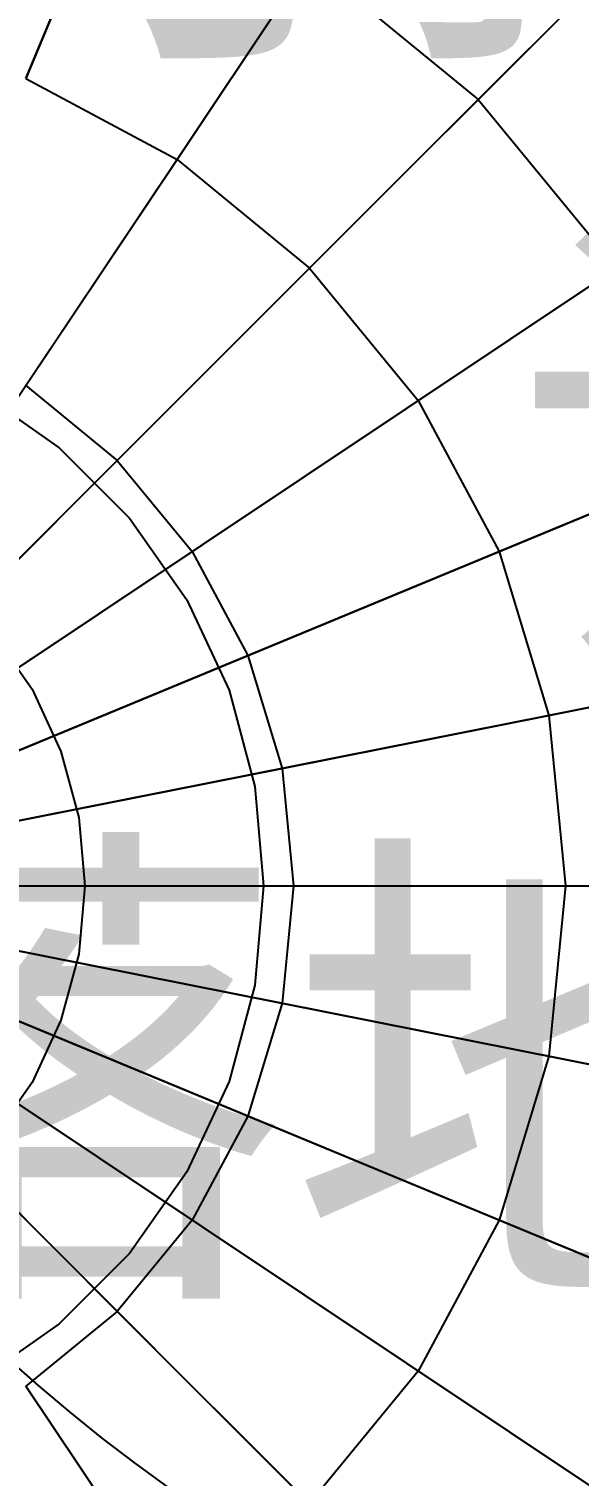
# Model space of a CAD drawing. Extents: x 11992 to 29481, y -6727 to 6811.
# Drawn here: x 12873.5 to 12911.9, y -1098.6 to -997.4 of the extents above; entities that cross this region are included whole.
import ezdxf

# ---------------------------------------------------------------- set-up
doc = ezdxf.new("R2010")
doc.units = 0
doc.header["$MEASUREMENT"] = 0
doc.layers.get('0').update_dxf_attribs({"color": 8, "linetype": 'CONTINUOUS'})
doc.layers.add('zoylight 0装饰灯', color=6, linetype='CONTINUOUS')
doc.styles.get("Standard").update_dxf_attribs({"font": 'arial.ttf'})

msp = doc.modelspace()

# ---------------------------------------------------------------- linework, layer by layer
for p, q in [((12873.29, -1000.83, -1291.96), (12879.67, -985.43, -1305.64)), ((12879.67, -985.43, -1461.21), (12873.29, -1000.83, -1474.89)), ((12921.76, -985.43, -1425.52), (12904.9, -1002.29, -1461.21)), ((12883.85, -1006.48, -1291.96), (12893.11, -992.62, -1305.64)), ((12893.11, -992.62, -1461.21), (12883.85, -1006.48, -1474.89)), ((12893.11, -1014.08, -1291.96), (12914.57, -992.62, -1322.31)), ((12893.11, -992.62, -1305.64), (12904.9, -1002.29, -1305.64)), ((12893.11, -992.62, -1461.21), (12904.9, -1002.29, -1461.21)), ((12939.61, -1117.23, -1404.89), (12760.2, -997.35, -1404.89)), ((12939.61, -997.35, -1404.89), (12832.06, -1069.21, -1491.31)), ((12867.74, -1045.37, -1275.54), (12939.61, -997.35, -1361.97)), ((12873.29, -1000.83, -1291.96), (12883.85, -1006.48, -1291.96)), ((12873.29, -1000.83, -1474.89), (12883.85, -1006.48, -1474.89)), ((12904.9, -1002.29, -1461.21), (12893.11, -1014.08, -1474.89)), ((12904.9, -1002.29, -1461.21), (12914.57, -1014.08, -1461.21)), ((12904.9, -1002.29, -1305.64), (12914.57, -1014.08, -1305.64)), ((12883.85, -1006.48, -1474.89), (12837.98, -1075.13, -1491.31)), ((12873.29, -1022.29, -1281.8), (12883.85, -1006.48, -1291.96)), ((12883.85, -1006.48, -1291.96), (12893.11, -1014.08, -1291.96)), ((12883.85, -1006.48, -1474.89), (12893.11, -1014.08, -1474.89)), ((12879.67, -1027.53, -1281.8), (12893.11, -1014.08, -1291.96)), ((12893.11, -1014.08, -1474.89), (12879.67, -1027.53, -1485.05)), ((12893.11, -1014.08, -1474.89), (12900.71, -1023.34, -1474.89)), ((12893.11, -1014.08, -1291.96), (12900.71, -1023.34, -1291.96)), ((12906.36, -1080.68, -1474.89), (12750.23, -1016.01, -1404.89)), ((12750.23, -1098.58, -1361.97), (12943.79, -1018.4, -1341.33)), ((12943.79, -1018.4, -1425.52), (12750.23, -1098.58, -1404.89)), ((12873.29, -1022.29, -1485.05), (12879.67, -1027.53, -1485.05)), ((12873.29, -1022.29, -1281.8), (12879.67, -1027.53, -1281.8)), ((12869.9, -1022.65, 292.57), (12875.61, -1026.65, 292.57)), ((12869.9, -1022.65, 309.57), (12875.61, -1026.65, 309.57)), ((12900.71, -1023.34, -1291.96), (12906.36, -1033.9, -1291.96)), ((12900.71, -1023.34, -1474.89), (12906.36, -1033.9, -1474.89)), ((12875.61, -1026.65, 292.57), (12875.61, -1026.65, 309.57)), ((12875.61, -1026.65, 292.57), (12880.54, -1031.58, 292.57)), ((12875.61, -1026.65, 309.57), (12880.54, -1031.58, 309.57)), ((12820.14, -1087.06, -1281.8), (12879.67, -1027.53, -1281.8)), ((12879.67, -1027.53, -1485.05), (12820.14, -1087.06, -1485.05)), ((12820.14, -1027.53, -1281.8), (12921.76, -1129.15, -1341.33)), ((12879.67, -1087.06, -1485.05), (12820.14, -1027.53, -1485.05)), ((12879.67, -1027.53, -1485.05), (12884.9, -1033.9, -1485.05)), ((12879.67, -1027.53, -1281.8), (12884.9, -1033.9, -1281.8)), ((12880.54, -1031.58, 292.57), (12880.54, -1031.58, 309.57)), ((12880.54, -1031.58, 292.57), (12884.54, -1037.29, 292.57)), ((12880.54, -1031.58, 309.57), (12884.54, -1037.29, 309.57)), ((12793.44, -1033.9, -1291.96), (12943.79, -1096.18, -1341.33)), ((12884.9, -1033.9, -1281.8), (12888.79, -1041.18, -1281.8)), ((12884.9, -1033.9, -1485.05), (12888.79, -1041.18, -1485.05)), ((12906.36, -1033.9, -1474.89), (12909.84, -1045.37, -1474.89)), ((12906.36, -1033.9, -1291.96), (12909.84, -1045.37, -1291.96)), ((12939.61, -1075.13, -1444.54), (12750.23, -1037.47, -1425.52)), ((12884.54, -1037.29, 292.57), (12884.54, -1037.29, 309.57)), ((12884.54, -1037.29, 292.57), (12887.49, -1043.61, 292.57)), ((12884.54, -1037.29, 309.57), (12887.49, -1043.61, 309.57)), ((12870.97, -1039.61, 130.57), (12873.72, -1043.54, 130.57)), ((12870.97, -1039.61, 292.57), (12873.72, -1043.54, 292.57)), ((12888.79, -1041.18, -1485.05), (12891.19, -1049.08, -1485.05)), ((12888.79, -1041.18, -1281.8), (12891.19, -1049.08, -1281.8)), ((12909.84, -1045.37, -1291.96), (12926.19, -1042.12, -1305.64)), ((12926.19, -1042.12, -1461.21), (12909.84, -1045.37, -1474.89)), ((12873.72, -1043.54, 130.57), (12873.72, -1043.54, 292.57)), ((12873.72, -1043.54, 130.57), (12875.74, -1047.89, 130.57)), ((12873.72, -1043.54, 292.57), (12875.74, -1047.89, 292.57)), ((12887.49, -1043.61, 292.57), (12887.49, -1043.61, 309.57)), ((12887.49, -1043.61, 292.57), (12889.29, -1050.35, 292.57)), ((12887.49, -1043.61, 309.57), (12889.29, -1050.35, 309.57)), ((12909.84, -1045.37, -1474.89), (12828.85, -1061.48, -1491.31)), ((12891.19, -1049.08, -1281.8), (12909.84, -1045.37, -1291.96)), ((12909.84, -1045.37, -1291.96), (12911.01, -1057.29, -1291.96)), ((12909.84, -1045.37, -1474.89), (12911.01, -1057.29, -1474.89)), ((12875.74, -1047.89, 130.57), (12875.74, -1047.89, 292.57)), ((12875.74, -1047.89, 130.57), (12876.98, -1052.52, 130.57)), ((12875.74, -1047.89, 292.57), (12876.98, -1052.52, 292.57)), ((12870.95, -1053.1, -1275.54), (12891.19, -1049.08, -1281.8)), ((12891.19, -1049.08, -1281.8), (12892, -1057.29, -1281.8)), ((12891.19, -1049.08, -1485.05), (12892, -1057.29, -1485.05)), ((12889.29, -1050.35, 292.57), (12889.29, -1050.35, 309.57)), ((12889.29, -1050.35, 292.57), (12889.9, -1057.29, 292.57)), ((12889.29, -1050.35, 309.57), (12889.9, -1057.29, 309.57)), ((12876.98, -1052.52, 130.57), (12876.98, -1052.52, 292.57)), ((12876.98, -1052.52, 130.57), (12877.4, -1057.29, 130.57)), ((12876.98, -1052.52, 292.57), (12877.4, -1057.29, 292.57)), ((12788.79, -1057.29, -1291.96), (12911.01, -1057.29, -1474.89)), ((12871.36, -1057.29, -1275.54), (12927.68, -1057.29, -1461.21)), ((12877.4, -1057.29, 130.57), (12876.98, -1062.07, 130.57)), ((12877.4, -1057.29, 292.57), (12876.98, -1062.07, 292.57)), ((12877.4, -1057.29, 130.57), (12877.4, -1057.29, 292.57)), ((12889.9, -1057.29, 292.57), (12889.29, -1064.24, 292.57)), ((12889.9, -1057.29, 309.57), (12889.29, -1064.24, 309.57)), ((12889.9, -1057.29, 292.57), (12889.9, -1057.29, 309.57)), ((12892, -1057.29, -1485.05), (12891.19, -1065.5, -1485.05)), ((12892, -1057.29, -1281.8), (12891.19, -1065.5, -1281.8)), ((12911.01, -1057.29, -1474.89), (12909.84, -1069.21, -1474.89)), ((12911.01, -1057.29, -1291.96), (12909.84, -1069.21, -1291.96)), ((12870.95, -1061.48, -1275.54), (12955.71, -1078.34, -1361.97)), ((12876.98, -1062.07, 130.57), (12875.74, -1066.7, 130.57)), ((12876.98, -1062.07, 292.57), (12875.74, -1066.7, 292.57)), ((12876.98, -1062.07, 130.57), (12876.98, -1062.07, 292.57)), ((12889.29, -1064.24, 292.57), (12887.49, -1070.97, 292.57)), ((12889.29, -1064.24, 309.57), (12887.49, -1070.97, 309.57)), ((12889.29, -1064.24, 292.57), (12889.29, -1064.24, 309.57)), ((12891.19, -1065.5, -1281.8), (12888.79, -1073.4, -1281.8)), ((12891.19, -1065.5, -1485.05), (12888.79, -1073.4, -1485.05)), ((12875.74, -1066.7, 130.57), (12873.72, -1071.04, 130.57)), ((12875.74, -1066.7, 292.57), (12873.72, -1071.04, 292.57)), ((12875.74, -1066.7, 130.57), (12875.74, -1066.7, 292.57)), ((12867.74, -1069.21, -1275.54), (12939.61, -1117.23, -1361.97)), ((12909.84, -1069.21, -1291.96), (12906.36, -1080.68, -1291.96)), ((12909.84, -1069.21, -1474.89), (12906.36, -1080.68, -1474.89)), ((12873.72, -1071.04, 130.57), (12870.97, -1074.97, 130.57)), ((12873.72, -1071.04, 292.57), (12870.97, -1074.97, 292.57)), ((12873.72, -1071.04, 130.57), (12873.72, -1071.04, 292.57)), ((12887.49, -1070.97, 292.57), (12884.54, -1077.29, 292.57)), ((12887.49, -1070.97, 309.57), (12884.54, -1077.29, 309.57)), ((12887.49, -1070.97, 292.57), (12887.49, -1070.97, 309.57)), ((12888.79, -1073.4, -1485.05), (12884.9, -1080.68, -1485.05)), ((12888.79, -1073.4, -1281.8), (12884.9, -1080.68, -1281.8)), ((12884.54, -1077.29, 292.57), (12880.54, -1083, 292.57)), ((12884.54, -1077.29, 309.57), (12880.54, -1083, 309.57)), ((12884.54, -1077.29, 292.57), (12884.54, -1077.29, 309.57)), ((12884.9, -1080.68, -1281.8), (12879.67, -1087.06, -1281.8)), ((12884.9, -1080.68, -1485.05), (12879.67, -1087.06, -1485.05)), ((12906.36, -1080.68, -1474.89), (12900.71, -1091.24, -1474.89)), ((12906.36, -1080.68, -1291.96), (12900.71, -1091.24, -1291.96)), ((12921.76, -1087.06, -1461.21), (12906.36, -1080.68, -1474.89)), ((12880.54, -1083, 292.57), (12875.61, -1087.93, 292.57)), ((12880.54, -1083, 309.57), (12875.61, -1087.93, 309.57)), ((12880.54, -1083, 292.57), (12880.54, -1083, 309.57)), ((12879.67, -1087.06, -1485.05), (12873.29, -1092.29, -1485.05)), ((12879.67, -1087.06, -1281.8), (12873.29, -1092.29, -1281.8)), ((12893.11, -1100.5, -1474.89), (12879.67, -1087.06, -1485.05)), ((12875.61, -1087.93, 292.57), (12869.9, -1091.93, 292.57)), ((12875.61, -1087.93, 309.57), (12869.9, -1091.93, 309.57)), ((12875.61, -1087.93, 292.57), (12875.61, -1087.93, 309.57)), ((12900.71, -1091.24, -1291.96), (12893.11, -1100.5, -1291.96)), ((12900.71, -1091.24, -1474.89), (12893.11, -1100.5, -1474.89)), ((12873.29, -1092.29, -1281.8), (12883.85, -1108.1, -1291.96)), ((12883.85, -1108.1, -1474.89), (12873.29, -1092.29, -1485.05))]:
    msp.add_line(p, q)
at = {"layer": 'zoylight 0装饰灯'}
msp.add_circle((12952.9, -1001.27, -1383.43), 120.31, dxfattribs=at)

# ---------------------------------------------------------------- texts
at = {"layer": 'zoylight 0装饰灯', "insert": (12826.96, -927.3, -1383.43), "char_height": 26, "width": 253.1616, "attachment_point": 1}
msp.add_mtext('{\\fMicrosoft YaHei|b0|i0|c134|p34;\\W9.1127;\\C6; \\W1;此处\\P{\\W4.063193; }可预留插座\\P{\\W9.1292; }设置\\P{\\W3.318144; }落地灯/台灯}', dxfattribs=at)

doc.saveas('drawing.dxf')
